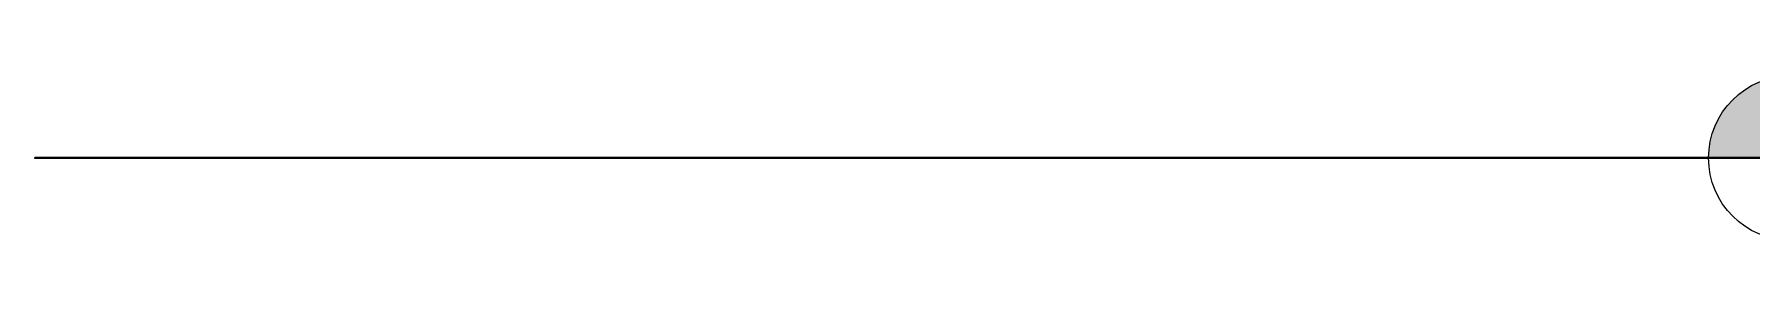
# Model space of a CAD drawing. Header units: metres. Extents: x 1.1 to 88.1, y -3.7 to 23.8.
# Drawn here: x 69.338 to 70.383, y -0.075 to 0.075 of the extents above; entities that cross this region are included whole.
import ezdxf

# ---------------------------------------------------------------- set-up
doc = ezdxf.new("R2010")
doc.units = ezdxf.units.M
doc.linetypes.add('IMPORT-DASHED2 _4_', pattern=[0.375, 0.25, -0.125])
doc.layers.add('1095_ARQ_BASE_dwg', color=7, linetype='Continuous', lineweight=5, true_color=0x767676)
for name, color, linetype, lineweight in [('G-ANNO-DIMS', 7, 'Continuous', 5), ('KIRYA - PAREDE', 7, 'Continuous', 40), ('KIRYA - PISO', 7, 'Continuous', 5), ('KIRYA - PROJEÇÃO', 7, 'IMPORT-DASHED2 _4_', 5), ('VEGETAÇÃO', 7, 'Continuous', 5)]:
    doc.layers.add(name, color=color, linetype=linetype, lineweight=lineweight)

# ---------------------------------------------------------------- blocks, each defined once
blk = doc.blocks.new('1095_ARQ_BASE_dwg_A$C277F18F9-4006153-FF')
at = {"layer": 'VEGETAÇÃO'}
for p, q in [((7.6728, 0), (7.5135, 0)), ((7.6735, 0), (7.5208, 0)), ((7.6768, 0), (7.5535, 0)), ((7.6788, 0), (7.5736, 0)), ((7.6844, 0), (7.6303, 0)), ((7.6872, 0), (7.6577, 0)), ((7.7085, 0), (7.6725, 0)), ((7.6937, 0), (7.7232, 0)), ((7.6965, 0), (7.7506, 0)), ((7.7021, 0), (7.8073, 0)), ((7.7041, 0), (7.8274, 0)), ((7.7074, 0), (7.8601, 0)), ((7.7082, 0), (7.8675, 0))]:
    blk.add_line(p, q, dxfattribs=at)
blk = doc.blocks.new('1095_ARQ_BASE_dwg_A$C6DD851CF-4006154-FF')
at = {"layer": 'VEGETAÇÃO'}
for p, q in [((8.0417, 0), (7.8824, 0)), ((8.0424, 0), (7.8897, 0)), ((8.0457, 0), (7.9225, 0)), ((8.0477, 0), (7.9425, 0)), ((8.0534, 0), (7.9992, 0)), ((8.0561, 0), (8.0267, 0)), ((8.0774, 0), (8.0414, 0)), ((8.0627, 0), (8.0921, 0)), ((8.0654, 0), (8.1195, 0)), ((8.0711, 0), (8.1762, 0)), ((8.0731, 0), (8.1963, 0)), ((8.0763, 0), (8.229, 0)), ((8.0771, 0), (8.2364, 0))]:
    blk.add_line(p, q, dxfattribs=at)
blk = doc.blocks.new('1095_ARQ_BASE_dwg-4006143-FF')
at = {"layer": 'KIRYA - PAREDE'}
for p, q in [((11.1824, 0), (7.2294, 0)), ((7.2294, 0), (11.1824, 0)), ((7.6453, 0), (7.3958, 0)), ((7.3958, 0), (7.6453, 0))]:
    blk.add_line(p, q, dxfattribs=at)
at = {"layer": 'KIRYA - PISO'}
for p, q in [((7.229, 0), (11.1825, 0)), ((11.1824, 0), (7.2294, 0)), ((11.1824, 0), (7.2294, 0)), ((11.1824, 0), (7.2294, 0)), ((11.1824, 0), (7.2294, 0)), ((11.1824, 0), (7.2294, 0)), ((11.1824, 0), (7.2294, 0)), ((7.2296, 0), (9.1296, 0)), ((8.1332, 0), (7.2298, 0))]:
    blk.add_line(p, q, dxfattribs=at)
at = {"layer": 'KIRYA - PROJEÇÃO', "flags": 128}
blk.add_lwpolyline([(7.2294, 0), (8.0211, 0), (7.2294, 0)], dxfattribs=at)
for name in ['1095_ARQ_BASE_dwg_A$C277F18F9-4006153-FF', '1095_ARQ_BASE_dwg_A$C6DD851CF-4006154-FF']:
    blk.add_blockref(name, (0, 0))
blk = doc.blocks.new('Elevações de ponto - Padrão-77235-FF')
at = {"layer": 'G-ANNO-DIMS', "true_color": 0xff0000}
h = blk.add_hatch(color=1, dxfattribs=at)
edge = h.paths.add_edge_path()
edge.add_line((8.2979, 0), (8.2479, 0))
edge.add_arc((8.2979, 0), 0.05, 90, 180, ccw=False)
edge.add_line((8.2979, 0.05), (8.2979, 0))
h = blk.add_hatch(color=1, dxfattribs=at)
edge = h.paths.add_edge_path()
edge.add_line((8.2979, 0), (8.3479, 0))
edge.add_arc((8.2979, 0), 0.05, -90, 0, ccw=False)
edge.add_line((8.2979, -0.05), (8.2979, 0))
at = {"layer": 'G-ANNO-DIMS'}
for p, q in [((8.2979, -0.075), (8.2979, 0.075)), ((8.2229, 0), (8.6479, 0))]:
    blk.add_line(p, q, dxfattribs=at)
blk.add_circle((8.2979, 0), 0.05, dxfattribs=at)

msp = doc.modelspace()

# ---------------------------------------------------------------- block references
at = {"layer": '1095_ARQ_BASE_dwg', "color": 7}
msp.add_blockref('1095_ARQ_BASE_dwg-4006143-FF', (62.109, 0), dxfattribs=at)
at = {"layer": 'G-ANNO-DIMS', "color": 1, "true_color": 0xff0000}
msp.add_blockref('Elevações de ponto - Padrão-77235-FF', (62.109, 0), dxfattribs=at)

doc.saveas('drawing.dxf')
